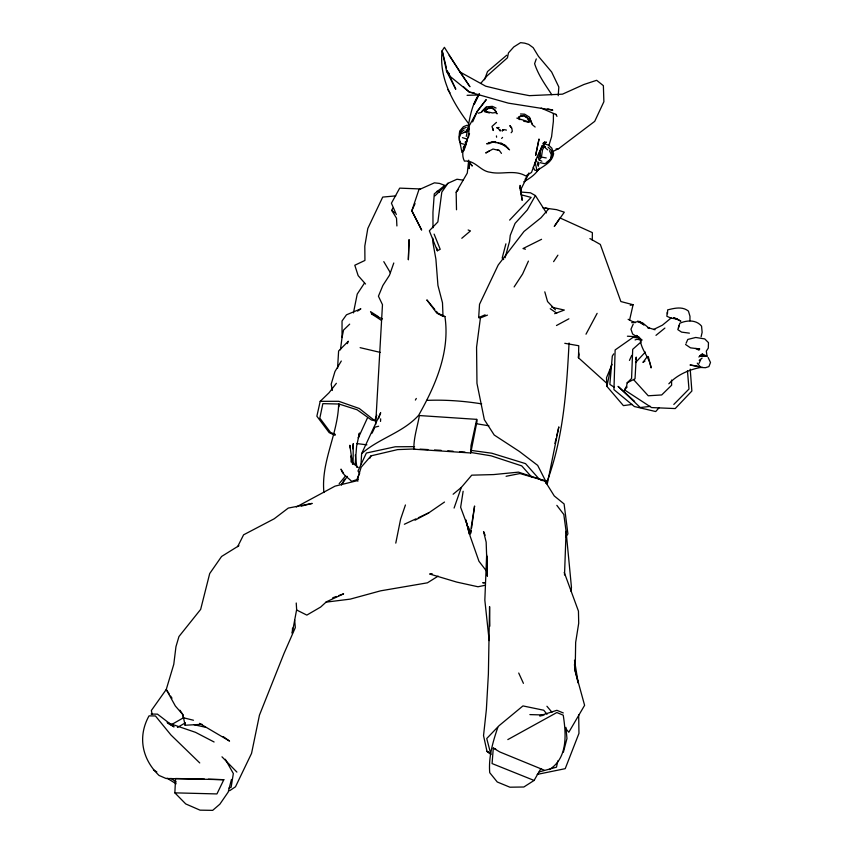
<?xml version="1.0" encoding="UTF-8"?>
<svg xmlns="http://www.w3.org/2000/svg" width="853" height="853" viewBox="0 0 853 853"><rect width="100%" height="100%" fill="white"/><g stroke="black" fill="none" stroke-linecap="round" stroke-linejoin="round"><path stroke-width="1.28" d="M340.443 349.783L342.032 337.553L342.042 320.973L346.478 314.81L360.862 308.839L357.567 311.11M689.949 320.824L689.97 316.271L688.435 311.1C682.315 306.152 674.499 308.21 667.664 309.884L667.472 313.669M553.426 113.524L553.373 121.318L551.582 136.757L549.119 144.754M353.089 464.096L353.259 443.645L352.726 448.806M432.897 238.254L432.844 242.177L435.894 259.141L437.941 285.435L442.494 302.815L443.016 316.346L444.925 316.559C450.192 351.745 435.574 385.353 418.62 415.315C402.797 432.77 379.031 438.229 361.629 453.647L361.022 463.979M592.27 240.119L592.377 232.624L559.995 217.941L554.279 226.44L564.302 212.194L556.604 209.667L542.988 207.833M520.085 187.607L520.127 185.357L522.175 200.316L520.085 187.607L521.514 194.879L531.163 197.416L509.636 220.095M541.495 156.525L542.497 149.925L543.958 147.047L545.451 146.524M499.975 129.475L500.253 131.01L497.459 127.492L498.248 128.174L496.702 127.747L499.09 127.502M375.651 424.57L382.475 304.67L378.423 296.204L382.869 285.467L389.501 275.21L393.777 263.001M564.515 574.965L566.093 531.323L563.812 514.476L556.838 505.36M380.523 421.425L380.651 418.844M231.451 779.471L228.199 792.064L219.861 804.176L212.685 810.35L200.039 810.158L185.741 803.931L174.854 792.853L175.569 778.512L204.432 779.098M486.647 554.962L484.835 600.139L489.174 640.603M459.831 136.491L460.055 132.162L462.721 128.856L466.25 127.342M569.058 343.013C566.616 389.533 563.534 436.736 547.338 480.847M468.713 160.183L467.284 173.063L456.163 192.234L456.504 209.763M544.129 147.292L544.331 143.709L546.091 144.274M338.95 406.721L339.099 404.119M578.792 352.897L578.483 357.791L606.558 383.104M292.547 628.085L292.216 633.321L296.641 609.607L296.236 603.007M487.447 315.12L480.42 317.913L478.672 317.583L479.535 304.276L498.205 265.006L524.019 231.44L541.026 217.76L548.607 208.9L545.43 207.908M558.214 95.728L558.832 87.017L551.624 71.961L538.467 56.351L533.178 47.661L528.711 44.409L524.723 43.162L520.586 42.65L513.783 46.947L508.473 52.886L507.45 57.791L487.159 75.789L481.071 82.976M578.75 354.251L578.483 357.791L578.76 345.742L564.793 343.311M495.742 749.073L493.29 748.092L492.074 763.563L534.095 780.442L540.877 768.596M355.125 464.682L356.618 446.162L359.444 433.025L358.292 437.962L367.376 418.077M489.004 142.387L488.876 143.944L488.812 143.347M667.185 312.273L666.865 316.25L670.725 318.052L676.983 319.054L673.593 317.625M571.02 591.268L571.457 587.333L566.093 531.323M549.236 769.641C568.002 758.008 566.147 734.113 563.236 715.177L556.838 712.543L507.812 739.594M469.502 164.906L469.065 168.595L469.225 162.059L472.274 166.026L468.244 161.26M470.76 452.975L477.04 421.094L476.72 419.367L419.388 415.55C417.48 426.607 413.545 438.047 413.897 449.19L470.76 452.975L470.995 445.661L476.72 419.367M635.943 359.284L636.231 357.098L635.027 378.775L627.158 382.826L626.635 386.004L624.503 389.885L651.585 407.574L675.224 408.566L691.868 391.026L690.205 369.136M480.42 317.913L476.571 347.214L476.966 383.37L484.355 419.697L494.207 435.019L519.338 451.418L537.667 465.375L547.253 484.163L558.843 426.895L556.721 435.83M470.877 533.2L471.229 530.609M471.592 528.018L474.588 506L469.939 535.588L478.959 561.263L487.02 571.766M338.652 404.237C337.788 434.497 320.803 461.974 323.927 492.512M463.136 491.264L460.641 507.29L470.248 533.253M353.441 312.891L357.226 294.082L364.327 283.303M395.781 543.116L400.601 519.21L405.431 504.976M342.032 337.553L343.546 330.09L349.687 324.14M632.244 404.418L623.404 405.623L606.909 386.377L611.132 365.937M535.535 162.944L536.42 158.903L531.526 172.445L525.747 175.963C514.508 169.331 501.895 174.94 490.219 172.253C480.335 171.272 475.036 159.874 464.416 161.11C461.121 154.873 463.275 147.804 466.218 141.907M557.851 760.876L556.476 767.188L539.213 771.901M336.37 383.306L329.013 392.806L320.195 401.336L316.868 416.211L329.183 432.642L335.08 435.339M629.653 319.779L633.086 304.724L620.867 301.546L600.32 244.448L589.892 238.563M701.123 336.722L702.136 332.297L701.561 326.155C696.24 319.619 686.846 320.067 679.788 323.266L678.54 327.787M545.515 483.054L546.123 480.495M554.898 443.485L556.113 438.378M505.893 243.841L502.172 258.075L503.654 259.579M563.396 752.154L566.957 738.527L565.923 727.342M466.271 136.384C469.417 121.872 470.376 106.636 479.269 93.883M505.083 257.809L509.561 241.388L510.265 235.321L515.073 223.379L527.335 209.913L535.417 195.561L530.481 192.81L520.682 192.032M679.031 325.334L677.826 329.631L681.568 332.116L689.405 333.15M472.637 121.915L477.328 111.221L486.082 99.812L477.328 111.221L469.353 125.604L468.745 133.761L466.538 142.654L464.075 148.209M468.254 137.802L469.502 133.473M411.839 211.022L421.638 230.075L411.882 210.638L418.898 189.729L434.412 182.841L439.519 183.416L445.415 185.602M497.789 727.492C492.821 741.993 488.417 757.187 489.729 772.679L497.256 781.988L509.902 787.202L523.838 786.999L534.095 780.442M536.281 58.91L534.607 63.676C538.339 75.277 545.344 84.82 551.816 94.726M454.084 508.068L461.313 487.436L471.741 475.164L493.652 474.577L518.464 472.135L544.811 480.783L554.269 495.956L564.1 503.942L567.917 533.925L565.667 536.932M378.54 418.738L380.683 412.703L361.629 453.647M463.872 150.693L466.228 144.093M335.314 434.38L330.559 432.46L319.822 418.141L322.85 403.64L339.025 404.023L357.172 409.792L371.513 420.028L374.766 420.689L376.77 415.08M539.16 154.03L542.273 145.543L536.804 157.72L534.522 164.928M484.493 79.755L487.511 71.567L506.725 55.221M347.342 343.652L348.323 341.243L338.609 351.02L337.564 368.272M612.081 364.359L606.494 377.751L606.909 386.377M357.215 478.757L359.614 473.223M633.246 324.023L630.964 329.183L632.617 333.992L642.042 340.134L636.391 335.421L640.23 338.684C640.624 349.869 649.655 357.098 651.106 367.931L648.28 356.533M699.055 363.335L700.665 359.721M411.882 210.638L415.048 203.611M528.412 261.103L522.633 273.962L514.124 286.949M686.079 343.269L687.806 339.43L695.749 337.468L704.738 338.918L708.47 342.639L708.299 348.12L706.316 351.116L707.03 356.191L699.673 355.914L702.339 354.048L707.03 356.191M538.424 154.883L544.758 141.822L543.19 143.56M629.461 360.414L631.732 355.413M372.068 433.153L374.894 427.172L378.636 426.244M369.978 458.104L371.044 455.843L397.594 449.606L414.761 448.955M479.151 93.947L474.183 104.205L478.768 95.003M208.313 779.215L223.838 779.685L216.939 793.93L174.854 792.853M520.351 190.443L528.956 173.298M237.646 546.634L243.595 534.82L274.208 518.784L288.271 508.079L312.187 503.419L301.258 506.128M396.901 225.97L396.517 218.208L391.719 210.35L392.828 208.143M586 334.195L597.132 313.35M464.885 145.756L463.243 147.953L466.378 142.579M341.477 484.76L344.559 479.226M415.39 400.068L416.307 398.447M525.043 179.493L528.839 173.17M341.307 361.032L334.973 371.503L331.167 384.213L332.329 390.493M613.691 353.888L612.294 356.117L609.852 384.383L614.171 387.209M502.726 130.146L502.182 130.999L503.046 129.965L502.289 130.541L504.486 129.688L506.447 130.104M553.608 261.658L557.894 255.175M463.808 149.616L461.899 152.495C460.897 145.319 458.061 138.485 459.767 130.999L463.382 126.713L466.794 125.338L468.244 125.562M341.584 484.813L347.32 476.369M463.307 180.164L456.995 179.237L447.942 183.288L441.801 192.138L437.866 221.929L429.336 230.79L437.344 250.761L440.201 249.279L434.102 234.106M539.331 168.169C535.769 174.481 529.788 178.33 523.731 181.849M647.203 356.735L642.917 362.418L644.932 361.128M668.837 383.807C677.197 374.648 689.949 369.21 702.147 367.174M339.174 483.704L345.614 475.846M511.15 132.737L512.301 131.373L511.811 128.057L509.827 125.604L511.384 127.79M456.163 192.234L458.551 189.43M371.044 455.843L361.182 467.177L356.927 480.761L335.048 486.135L296.3 507.002M659.113 407.702L655.722 411.541L634.376 406.529L613.957 389.65L615.13 349.954L633.022 337.404L639.579 337.884M624.503 389.885L627.136 386.995M635.517 362.568L645.358 352.076M501.628 138.421L502.577 137.418M481.678 111.508L486.135 106.966M673.817 404.439L688.979 389.053L687.443 370.724M434.987 195.827L447.942 183.288M641.2 341.786L632.702 349.325L631.572 378.519L627.158 382.826M461.793 238.275L470.461 230.918L468.158 229.979M698.842 357.012L702.339 354.048M453.135 494.239L461.313 487.436M671.236 317.924L662.45 325.142L653.569 329.503M655.989 335.346L664.903 328.074M444.36 185.762L434.284 193.844L432.951 212.258L432.993 227.794M484.728 111.146L487.937 108.598L491.893 108.182L494.505 109.877L497.139 113.812L495.54 112.532L492.576 112.959L484.525 111.21L487.948 108.128L491.893 107.713L494.516 109.419L496.158 111.796M464.075 130.029L460.759 132.642L459.298 136.448L459.266 140.382L461.015 143.453L463.648 144.136M546.762 162.123L550.26 159.479L552.488 154.542L551.209 150.277L548.116 147.164M465.098 142.238L466.836 140.916M551.955 151.919L558.662 148.646L594.712 121.35L603.881 101.71L603.38 85.673L596.652 80.299L583.868 84.511L562.49 94.161L529.372 95.653L507.13 91.378L485.677 86.185L459.874 71.929L444.402 47.32L442.153 50.743C438.741 77.655 452.815 102.616 468.446 123.397M699.183 360.329L702.115 358.121M415.07 520.191L428.739 512.877L444.509 502.044M229.585 790.763L235.492 786.775L251.55 753.391L259.451 715.145L284.006 653.451L295.319 627.605L294.648 619.971M487.01 143.688L495.561 141.577M438.143 576.127L427.417 582.823L380.619 590.83L350.252 599.126L325.942 602.154M238.925 545.696L221.577 556.476L209.699 573.557L200.658 609.394L178.949 636.551L175.963 646.649L173.777 664.327L166.25 689.491L151.344 710.517L152.186 714.313M486.871 143.89C494.143 140.116 503.334 143.229 508.516 149.136M177.435 727.46L185.368 722.832M489.132 151.013L485.73 152.986L492.97 149.019L499.431 150.586L501.457 153.391M171.048 724.89L183.438 717.768L193.471 720.241M518.432 117.192L520.884 115.795L523.966 115.486L527.517 117.714L529.66 122.139L516.843 118.119M518.432 117.661L520.884 116.264L523.955 115.944L527.506 118.172L529.116 121.062M543.414 143.858L546.453 142.152L543.116 143.197M556.476 325.515L568.887 318.819M541.57 239.298L523.017 248.554L525.427 249.204M404.365 524.254L415.976 518.837M418.29 517.75L428.739 512.877M533.274 167.156L534.586 170.056L537.027 170.696C543.446 165.834 551.966 162.784 553.629 153.721L551.806 148.123L548.596 145.149L546.432 144.488M466.111 130.114L468.702 128.963M464.331 132.45L468.478 130.658L460.887 133.878M478.672 317.583L485.112 314.821M496.478 122.374L491.978 126.447L493.247 130.509L492.799 128.291M358.143 479.194L351.66 481.359C347.949 477.499 342.341 474.652 340.997 469.107L343.514 473.276M554.653 313.691L564.334 310.055L551.614 307.187M332.723 597.793L336.349 596.471M338.769 595.597L343.599 593.837L326.379 601.823L320.664 607.048L306.835 615.098L296.62 609.991M228.967 788.065L231.131 787.276L233.349 773.543L225.309 759.255M635.08 339.921L636.818 339.323L640.699 339.814M490.667 142.376L492.202 141.865L496.137 142.728M478.234 113.246L481.55 112.265L487.01 106.828L492.298 106.337L496.073 108.064M631.689 322.669L639.398 321.432L644.079 324.95L637.564 321.197L642.672 322.946L649.421 328.49L647.544 327.605M485.464 585.211L477.989 586.768L456.686 582.077L429.656 574.005L432.14 573.685M537.198 774.396L565.219 768.67L578.963 733.367L578.675 714.803M630.207 305.289L633.086 304.724M506.096 476.283L519.989 473.543L544.811 480.783L540.941 480.335M556.06 148.966L558.662 148.646M650.412 406.369L640.262 407.521L618.062 386.366L634.611 401.39M395.781 195.881L382.709 197.086L367.803 228.487L364.807 246.08L364.935 260.432L354.795 265.251L358.153 275.636L365.542 284.006M542.231 715.646L539.576 715.816L556.881 710.314L563.279 712.948M179.94 710.208L182.819 714.569L185.122 725.242L202.033 724.314M426.628 400.388C444.999 399.63 463.542 400.953 481.689 403.874M467.081 95.312L479.557 94.971M414.569 446.641L395.27 446.78L366.363 453.028L357.972 471.048L359.593 473.148M320.195 401.336L338.812 401.305L359.305 408.502L374.766 420.689M151.077 714.057L157.474 714.153L174.055 726.884L167.998 723.397M223.838 779.685L166.036 778.49L159.053 775.452C142.142 759.255 137.418 736.779 149.03 715.859L155.427 715.955L170.984 735.019L199.751 762.934M529.884 714.601L544.139 714.985M699.673 355.914L705.282 356.117M420.497 188.961L399.694 188.129L391.42 203.217L396.325 214.498M520.511 113.971L524.648 114.174L529.318 117.074L532.091 124.506L535.151 127.033M627.413 336.21L638.918 336.882M420.039 449.136L427.95 449.584M434.55 449.968L441.15 450.341M447.761 450.8L453.071 451.205M459.692 451.706L464.992 452.101M356.682 443.549L366.886 444.85M471.091 450.405L491.765 453.21L525.523 463.627L539.491 479.429M697.285 366.054L690.002 364.988L699.652 366.918M476.432 423.738L488.865 425.775M471.624 452.602L491.168 455.843L521.737 465.887L532.027 477.445M546.229 157.922L541.644 157.123L540.205 158.797L539.565 154.03M474.364 92.977L469.267 92.049L450.512 76.727L446.535 71.108L442.153 50.743L446.439 67.931M523.667 121.243L525.469 121.606M194.153 724.762L205.445 727.236M360.126 347.661L380.246 352.396M540.002 162.624L544.577 163.68L548.372 161.953L550.761 158.583L551.305 154.564L549.492 150.714M547.786 108.896L552.787 110.144L508.324 103.138L469.267 92.049L463.584 86.814M526.365 121.787L528.38 122.31M484.515 111.679L489.441 112.959M498.12 143.101L504.603 144.861L506.17 146.13M647.8 327.541L655.008 329.759M462.433 137.632L466.847 139.007L466.858 141.033M497.406 149.765L499.357 150.437M167.135 722.64L195.476 732.322L214.103 741.993M377.996 316.442L370.533 311.644L371.844 314.043L382.475 318.937M544.022 770.078L499.837 751.973L493.29 748.092M541.186 108.107L556.305 114.643M538.925 159.916L541.858 161.196M673.657 317.711L680.875 321.133L676.162 318.478M444.925 316.559L437.984 313.264L436.384 311.356M437.056 191.2L439.423 192.351M628.128 319.331L635.048 322.786M443.016 316.346L436.811 313.136L426.831 299.893L434.795 309.447M699.034 350.21L695.675 348.461L699.759 348.994L690.472 347.843L685.567 344.495M500.807 142.856L507.492 147.484L509.55 149.883M490.368 753.327L486.978 751.354L483.534 735.627L486.37 709.621L488.385 674.009L489.579 606.622L489.835 626.219M199.474 723.365L229.542 741.086L223.198 736.587M153.433 769.864L156.845 771.954M167.071 778.213L176.155 783.779M371.844 314.043L381.483 320.44M170.952 778.405L176.272 781.998M550.249 308.711L556.71 313.2M358.207 467.508L352.534 462.784L351.073 455.833L351.095 461.995M540.461 153.209L539.704 152.634L540.269 155.875L538.03 157.293L539.693 160.289M518.56 118.567L519.999 119.676M491.04 754.553L486.978 751.354L490.688 753.583L486.732 738.527L499.069 725.69L522.942 705.921L543.724 710.229L547.05 714.249M391.719 210.35L394.512 212.77M544.886 147.409L547.669 149.861M449.382 73.721L446.535 71.108L455.779 89.245L447.047 70.394M502.438 144.114L503.633 145.277M221.983 756.824L236.889 772.082M555.452 309.852L547.562 301.557L544.8 291.843M633.683 379.724L648.248 395.781L661.704 394.95L671.642 385.193L671.524 380.054M546.922 706.252L551.966 712.255M566.285 729.251L568.812 732.247L584.604 705.324L575.189 671.034L574.442 664.487M459.874 71.929L469.928 86.718L449.115 55.317M169.129 693.852L166.25 689.491L175.366 706.039L182.819 714.569L183.587 718.13M170.579 696.037L172.018 698.212M447.782 89.522L449.957 92.838M468.372 127.854L469.054 128.91M535.417 195.561L546.432 212.919M697.253 363.133L700.793 367.462L705.452 367.707L708.907 366.598L710.496 362.482L708.129 357.503M383.797 261.647L390.301 272.629M537.785 161.739L539.032 164.075M555.868 114.238L556.977 116.371M518.72 673.028L523.422 683.338M485.144 535.236L483.566 531.6L486.157 542.113L487.351 576.223L486.871 556.38M529.521 117.469L532.091 123.706M564.228 572.395L578.451 611.121L578.707 623.223L575.658 642.416L575.189 671.034L578.174 682.986L574.495 660.169M537.027 170.696L535.257 162.827M468.468 527.165L470.334 533.274M465.909 520.17L469.427 534.213L465.909 520.085M184.611 722.864L185.122 725.242M436.789 248.17L437.344 250.761M350.338 448.337L349.847 445.255L352.524 464.16M537.955 163.445L538.35 166.143L538.008 163.051M496.425 135.926L496.606 137.205M355.338 454.969L356.853 467.412M357.663 478.714L357.844 481.22M409.067 239.821L408.363 259.643L409.067 239.821M538.989 139.21L535.663 155.278L538.989 139.21M485.357 582.599L482.755 582.791L485.41 582.62"/></g></svg>
